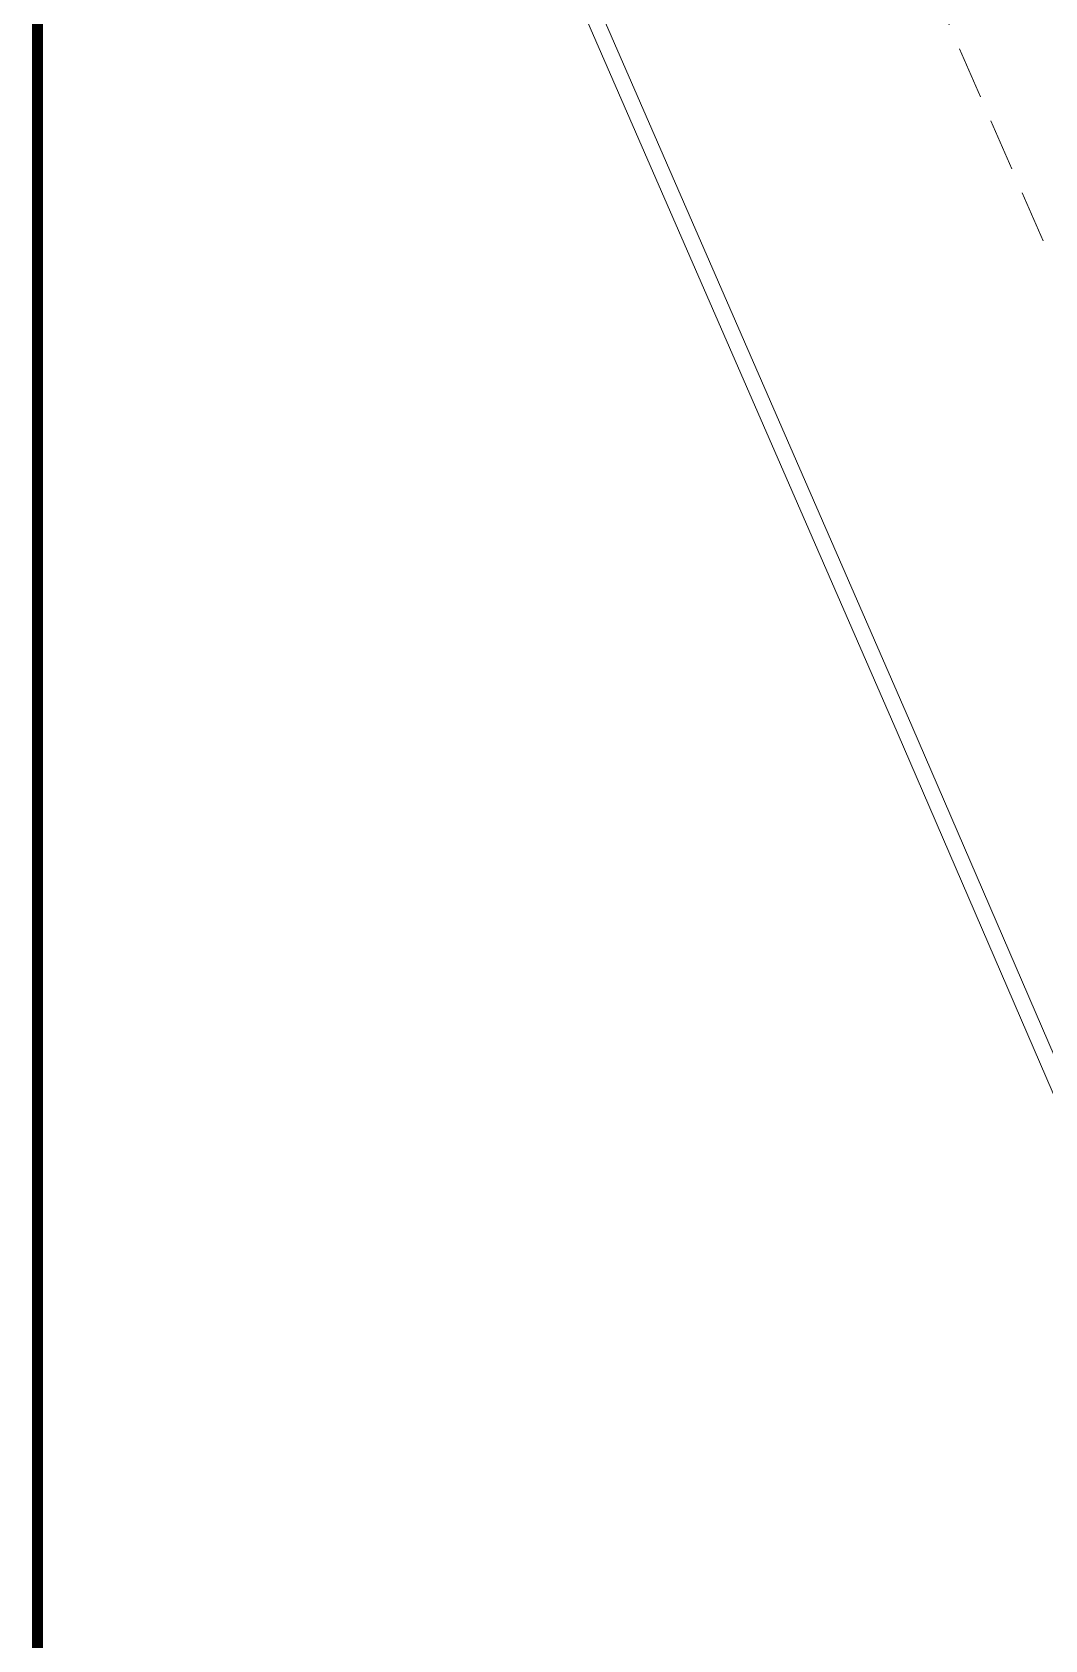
# Model space of a CAD drawing. Header units: inches. Extents: x 27644242 to 29005101, y -955243 to 216979.
# Drawn here: x 28689497 to 28704007, y -608767 to -585740 of the extents above; entities that cross this region are included whole.
import ezdxf

# ---------------------------------------------------------------- set-up
doc = ezdxf.new("R2010")
doc.units = ezdxf.units.IN
doc.header["$MEASUREMENT"] = 0
doc.linetypes.add('01-Xref Col Podium Lvl-1$0$HIDDEN', pattern=[0.375, 0.25, -0.125])
doc.layers.get('Defpoints').update_dxf_attribs({"color": 8})
doc.layers.add('RVA Site Boundary', color=17, linetype='Continuous', lineweight=15)

msp = doc.modelspace()

# ---------------------------------------------------------------- linework, layer by layer
at = {"layer": 'Defpoints', "linetype": 'Continuous', "const_width": 154.4}
msp.add_lwpolyline([(28798160.5, -562248.6), (28798160.5, -636498.6), (28689573.8, -636498.6), (28689573.8, -562248.6)], close=True, dxfattribs=at)
at = {"layer": 'Defpoints', "color": 6, "ltscale": 500}
msp.add_lwpolyline([(28689580.5, -612820.5), (28798167.2, -612820.5), (28798167.2, -564525.3), (28689580.5, -564525.3)], close=True, dxfattribs=at)
at = {"layer": 'RVA Site Boundary', "ltscale": 500}
msp.add_lwpolyline([(28742304.8, -600067.7), (28734332.8, -600793.4), (28734049.9, -600853.4), (28733451.4, -600995.3), (28714532.9, -605972.5), (28712893.1, -606438.1), (28712617.9, -606515.6), (28711492, -606777.6), (28711137.2, -606859.2), (28707523.8, -607874.8), (28707182.4, -608022.6), (28706827.5, -607200.6), (28701891.2, -595768.1), (28694440.8, -578673.1), (28690189.5, -569063.3), (28698006.8, -568960.7), (28714624.7, -568796), (28721195.2, -568855.1), (28728662, -568833.1), (28742984.3, -568838.4)], dxfattribs=at)
msp.add_lwpolyline([(28742304.8, -600067.7), (28734332.8, -600793.4), (28734049.9, -600853.4), (28733451.4, -600995.3), (28714532.9, -605972.5), (28712893.1, -606438.1), (28712617.9, -606515.6), (28711492, -606777.6), (28711137.2, -606859.2), (28707523.8, -607874.8), (28707182.4, -608022.6), (28706827.5, -607200.6), (28701891.2, -595768.1), (28694440.8, -578673.1), (28690189.5, -569063.3), (28698006.8, -568960.7), (28714624.7, -568796), (28721195.2, -568855.1), (28728662, -568833.1), (28742984.3, -568838.4)], dxfattribs=at)
at = {"layer": 'RVA Site Boundary', "color": 5, "ltscale": 500}
for points in [[(28742304.8, -600067.7), (28734332.8, -600793.4), (28734049.9, -600853.4), (28733451.4, -600995.3), (28714532.9, -605972.5), (28712893.1, -606438.1), (28712617.9, -606515.6), (28711492, -606777.6), (28711137.2, -606859.2), (28707523.8, -607874.8), (28707182.4, -608022.6), (28706827.5, -607200.6), (28701891.2, -595768.1), (28694440.8, -578673.1), (28690189.5, -569063.3), (28698006.8, -568960.7), (28714624.7, -568796), (28721195.2, -568855.1), (28728662, -568833.1), (28742984.3, -568838.4)], [(28742287.8, -599838.3), (28734298.4, -600565.6), (28733999.5, -600629), (28733395.6, -600772.1), (28714472.3, -605750.6), (28712830.5, -606216.8), (28712560.7, -606292.8), (28711440.1, -606553.5), (28711080.2, -606636.3), (28707446.6, -607657.5), (28707302.3, -607720), (28707038.7, -607109.5), (28702102.2, -595676.5), (28694651.4, -578580.6), (28690540.8, -569288.7), (28698009.5, -569190.7), (28714624.8, -569026), (28721194.5, -569085.1), (28728662.3, -569063.1), (28742984.1, -569068.4)]]:
    msp.add_lwpolyline(points, dxfattribs=at)
at = {"layer": 'RVA Site Boundary', "linetype": '01-Xref Col Podium Lvl-1$0$HIDDEN', "ltscale": 3000}
msp.add_lwpolyline([(28741955.5, -595350), (28733624.9, -596108.3), (28733013.3, -596238.1), (28732304, -596406.2), (28713285.1, -601409.8), (28711605.9, -601886.6), (28711440.2, -601933.3), (28710425.7, -602169.3), (28709966.3, -602275), (28709865.1, -602303.5), (28706230.5, -593885.7), (28698771.7, -576771.4), (28697412.5, -573698.9), (28698061.3, -573690.4), (28714626.9, -573526.2), (28721180.9, -573585.2), (28728668.1, -573563.1), (28742981.5, -573568.4)], dxfattribs=at)

doc.saveas('drawing.dxf')
